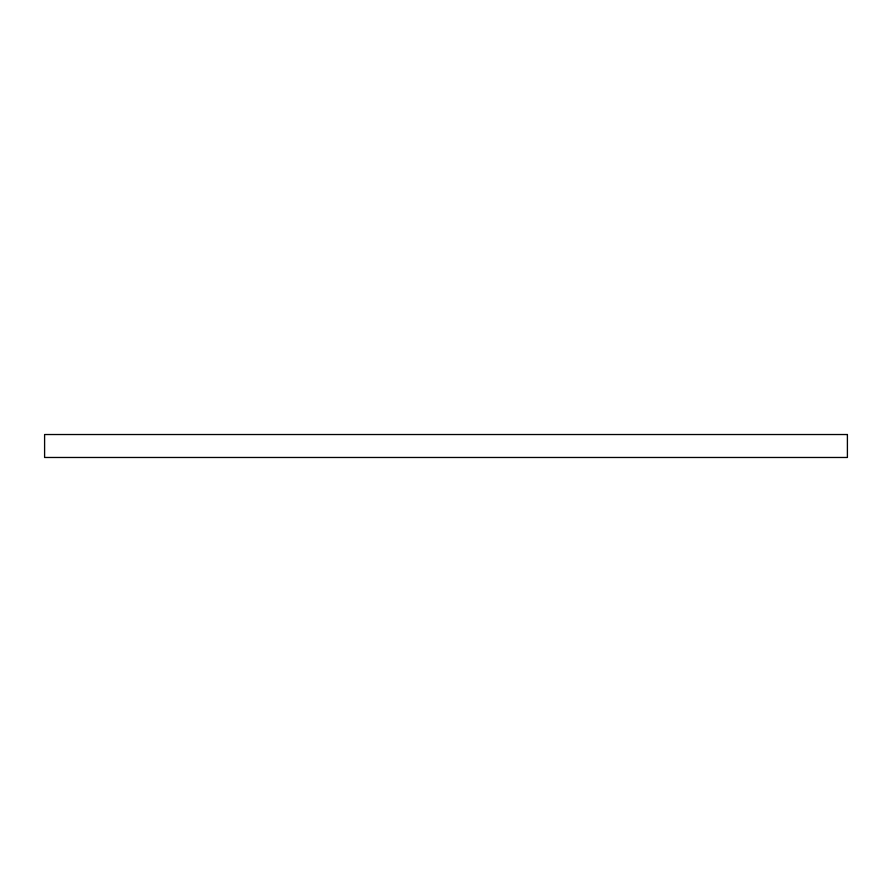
<?xml version="1.0" encoding="UTF-8"?>
<svg xmlns="http://www.w3.org/2000/svg" width="892" height="892" viewBox="0 0 892 892"><rect width="100%" height="100%" fill="white"/><g stroke="black" fill="none" stroke-linecap="round" stroke-linejoin="round"><path stroke-width="1.34" d="M847.4 434.527L44.6 434.527L44.6 457.473L847.4 457.473L847.4 434.527"/></g></svg>
